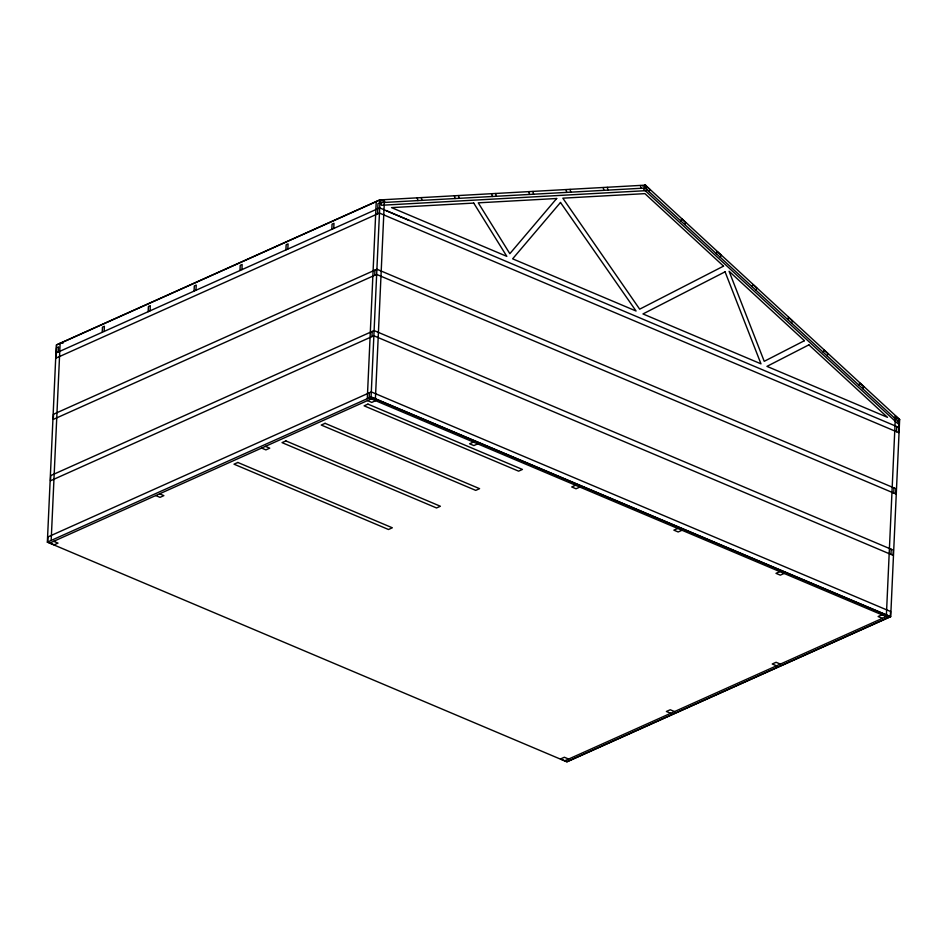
<?xml version="1.0" encoding="UTF-8"?>
<svg xmlns="http://www.w3.org/2000/svg" width="947" height="947" viewBox="0 0 947 947"><rect width="100%" height="100%" fill="white"/><g stroke="black" fill="none" stroke-linecap="round" stroke-linejoin="round"><path stroke-width="1.42" d="M645.487 185.21L899.65 419.485L890.701 616.675L566.933 761.873L47.35 542.158L56.299 344.968L380.067 199.77L384.364 201.593L375.403 398.782M58.229 352.035L58.465 346.851L56.548 347.703L56.086 358.073L379.427 213.063L898.667 432.637L899.141 422.267L645.167 188.062L644.493 185.316M51.174 540.441L60.135 343.252L63.082 343.086M102.24 332.29L102.465 327.117L104.383 326.253L104.146 331.438M148.158 311.705L148.395 306.52L150.301 305.656L150.064 310.841M194.076 291.108L194.313 285.923L196.218 285.071L195.982 290.255M239.993 270.522L240.23 265.338L242.136 264.473L241.911 269.658M285.911 249.925L286.148 244.74L288.066 243.888L287.829 249.073M331.829 229.328L332.066 224.155L333.983 223.291L333.746 228.476M367.294 398.687L376.243 201.486M369.389 392.78L369.164 397.965L886.262 616.627M371.946 336.623L372.183 331.438M374.728 275.269L374.965 270.084M377.522 213.927L377.983 203.558L379.901 202.694L645.167 188.062L646.067 185.991L649.973 189.589L649.074 191.661M886.404 614.863L895.353 417.674L899.65 419.485L897.851 423.629L643.711 189.282L645.511 185.127L380.031 199.912L56.678 344.921M890.949 554.421L891.186 549.236M893.743 493.079L893.98 487.894M896.525 431.725L896.762 426.541M568.65 759.056L564.353 757.245L560.529 758.961L566.969 761.684L890.31 616.675L890.547 611.49L371.307 391.916L47.954 536.925L47.729 542.11L54.157 544.833L57.992 543.116L53.695 541.305M680.786 220.9L681.686 218.828L685.592 222.427L684.693 224.498M716.394 253.749L717.293 251.677L721.2 255.276L720.3 257.347M752.013 286.586L752.912 284.514L756.819 288.113L755.919 290.184M787.632 319.435L788.531 317.352L792.426 320.95L791.526 323.034M823.239 352.272L824.139 350.201L828.045 353.799L827.145 355.871M858.858 385.109L859.758 383.038L863.652 386.636L862.753 388.708M894.465 417.958L895.365 415.887L899.271 419.474L898.372 421.557M56.311 352.888L379.664 207.878L898.904 427.452M642.906 186.299L645.511 185.127L646.872 190.619L381.44 205.262L380.067 199.77L371.07 397.101L890.31 616.675M47.35 542.158L371.117 396.971L890.701 616.675M49.871 543.022L371.307 398.876M375.592 400.688L371.769 402.404L367.483 400.593M473.441 442.06L469.605 443.776L473.902 445.587L477.726 443.871M575.563 485.243L571.739 486.959L576.036 488.782L579.86 487.066M677.697 528.438L673.873 530.154L678.17 531.965L681.994 530.249M779.831 571.621L776.007 573.337L780.292 575.149L784.128 573.432M881.965 614.816L878.141 616.533L882.426 618.344M564.826 760.772L888.168 615.763M265.432 446.345L269.729 448.168L265.894 449.884L261.609 448.061M780.387 664.107L776.09 662.284L772.267 664.001L776.564 665.824M159.57 493.825L163.855 495.636L160.031 497.353L155.734 495.541M674.513 711.576L670.227 709.765L666.404 711.481L670.689 713.292M386.104 210.601L409.222 220.462M640.409 185.541L641.095 188.287M607.287 187.376L607.974 190.11M603.215 187.601L603.902 190.335M570.094 189.424L570.781 192.17M566.022 189.649L566.697 192.395M532.901 191.472L533.575 194.218M528.817 191.696L529.503 194.443M495.695 193.531L496.382 196.278M491.623 193.756L492.298 196.503M458.502 195.579L459.177 198.325M454.418 195.804L455.105 198.55M421.297 197.639L421.983 200.373M417.225 197.864L417.911 200.598M384.103 199.687L384.778 202.433M380.031 199.912L380.706 202.658M50.747 475.583L50.511 480.768L373.852 335.759L893.104 555.333L893.341 550.148L374.089 330.574L50.747 475.583M53.529 414.23L53.292 419.414L376.646 274.417L895.886 493.979L896.122 488.794L376.882 269.232L53.529 414.23M556.694 198.503L509.841 253.678L478.259 202.836L556.694 198.503M560.494 202.48L512.635 258.827L636.064 311.018L560.494 202.48M723.532 266.131L639.675 309.172L562.814 198.172L644.919 193.638L723.532 266.131M725.071 271.813L642.977 313.942L760.974 363.837L725.071 271.813M804.394 340.707L764.229 361.316L729.083 271.256L804.394 340.707M808.892 344.85L766.963 366.371L887.505 417.343L808.892 344.85M237.839 462.467L234.016 464.184L388.495 529.503L392.318 527.787L237.839 462.467M285.887 440.911L282.052 442.628L436.543 507.959L440.367 506.243L285.887 440.911M325.081 423.333L321.258 425.049L475.737 490.38L479.573 488.664L325.081 423.333M367.945 404.12L364.122 405.837L518.601 471.156L522.424 469.44L367.945 404.12M473.737 203.084L391.537 207.618L506.823 256.365L473.737 203.084"/></g></svg>
